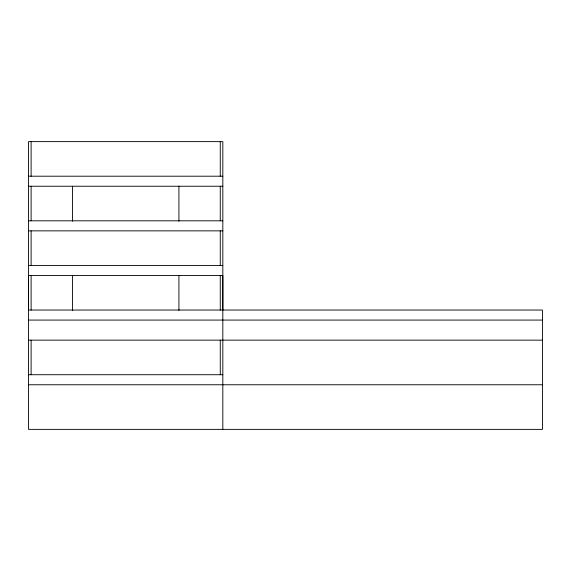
<?xml version="1.0" encoding="UTF-8"?>
<svg xmlns="http://www.w3.org/2000/svg" width="571" height="571" viewBox="0 0 571 571"><rect width="100%" height="100%" fill="white"/><g stroke="black" fill="none" stroke-linecap="round" stroke-linejoin="round"><path stroke-width="0.86" d="M222.826 310.039L222.826 275.465L28.55 275.465L28.55 310.039L542.45 310.039L542.45 429.371L28.55 429.371L28.55 141.629L222.826 141.629L222.826 429.371M28.55 176.203L222.826 176.203M28.55 186.239L222.826 186.239M28.55 220.813L222.826 220.813M28.55 230.855L222.826 230.855M28.55 265.422L222.826 265.422M28.55 320.074L542.45 320.074M28.55 340.145L542.45 340.145M28.55 374.719L222.826 374.719M28.55 384.761L542.45 384.761M220.263 141.629L220.263 176.203M220.263 186.239L220.263 220.813M220.263 230.855L220.263 265.422M220.263 275.465L220.263 310.039M220.263 340.145L220.263 374.719M178.923 186.239L178.923 221.234M178.923 275.465L178.923 310.453M72.453 186.239L72.453 221.234M72.453 275.465L72.453 310.453M31.112 141.629L31.112 176.203M31.112 186.239L31.112 220.813M31.112 230.855L31.112 265.422M31.112 275.465L31.112 310.039M31.112 340.145L31.112 374.719"/></g></svg>
